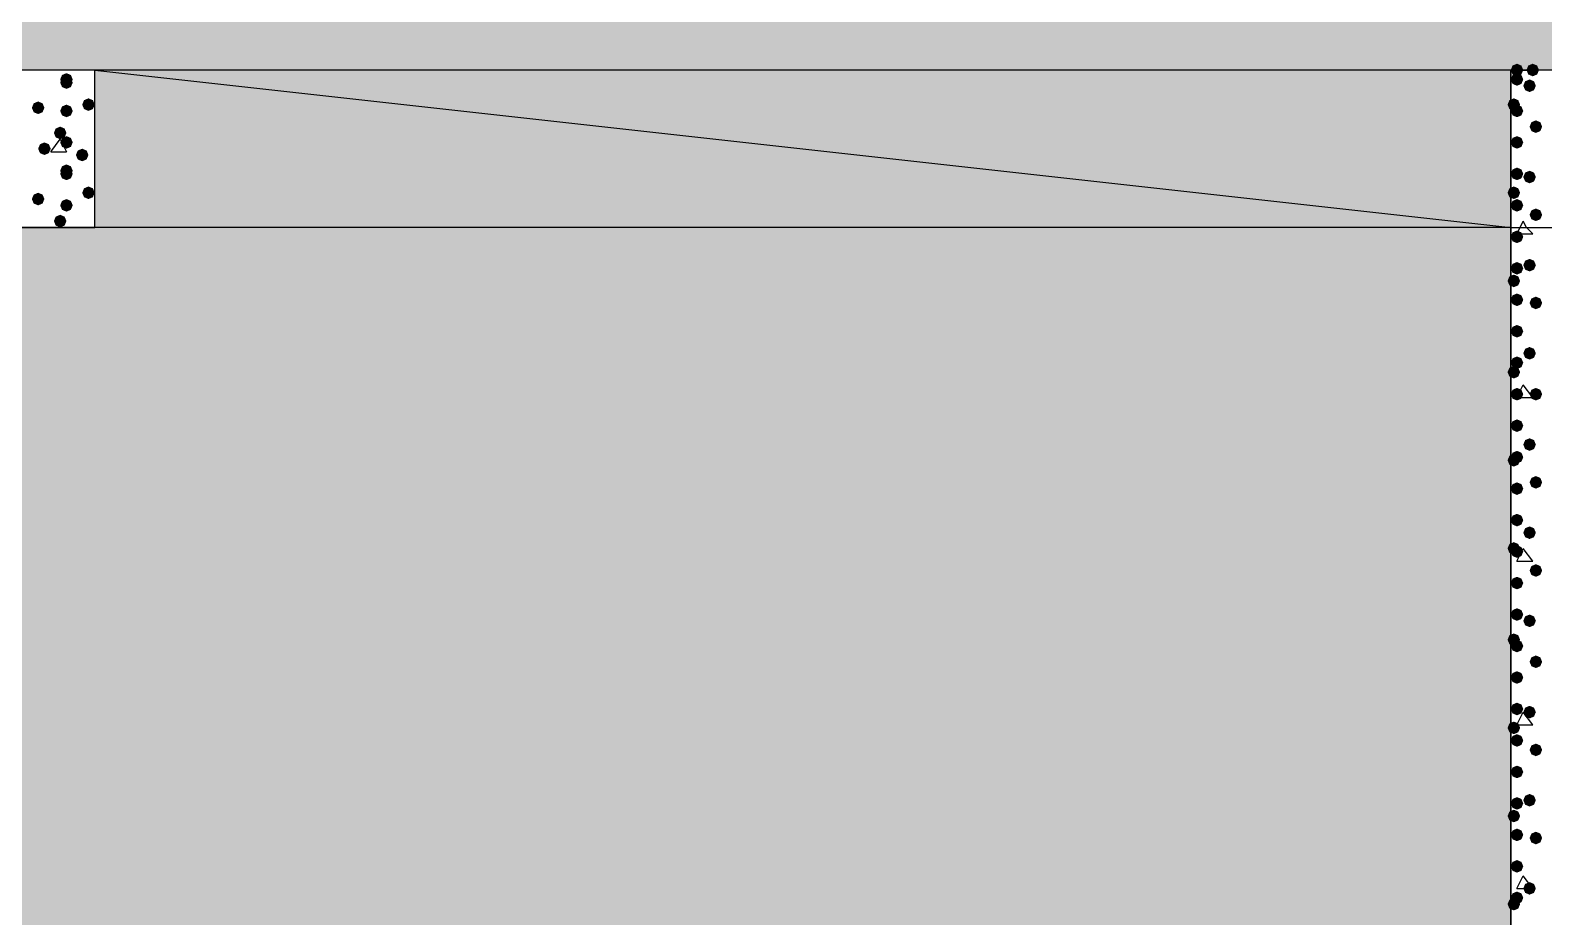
# Model space of a CAD drawing. Header units: millimetres. Extents: x 0 to 420, y 0 to 297.
# Drawn here: x 174.98 to 195.35, y 193.59 to 205.51 of the extents above; entities that cross this region are included whole.
import ezdxf

# ---------------------------------------------------------------- set-up
doc = ezdxf.new("R2010")
doc.units = ezdxf.units.MM
doc.layers.get('0').update_dxf_attribs({"linetype": 'CONTINUOUS'})

msp = doc.modelspace()

# ---------------------------------------------------------------- hatches: boundary and pattern name
at = {"true_color": 0x000008}
h = msp.add_hatch(color=0, dxfattribs=at)
h.paths.add_polyline_path([(379.603, 224.070333), (33.528, 224.070333), (379.603, 204.978)], flags=0)
h.paths.add_polyline_path([(33.528, 224.070333), (379.603, 204.978), (33.528, 204.978)], flags=0)
at = {"true_color": 0x000007}
for points in [[(195.072, 204.978), (195.047129, 204.918204), (194.987333, 204.893333), (194.927538, 204.918204), (194.902667, 204.978), (194.927537, 205.037796), (194.987333, 205.062667), (195.047129, 205.037796)], [(195.283667, 204.978), (195.258796, 204.918204), (195.199, 204.893333), (195.139204, 204.918204), (195.114333, 204.978), (195.139204, 205.037796), (195.199, 205.062667), (195.258796, 205.037796)], [(175.556333, 204.851), (175.531462, 204.791204), (175.471667, 204.766333), (175.411871, 204.791204), (175.387, 204.851), (175.411871, 204.910796), (175.471667, 204.935667), (175.531462, 204.910796)], [(175.556333, 204.808667), (175.531462, 204.748871), (175.471667, 204.724), (175.411871, 204.748871), (175.387, 204.808667), (175.411871, 204.868462), (175.471667, 204.893333), (175.531462, 204.868463)], [(195.072, 204.851), (195.047129, 204.791204), (194.987333, 204.766333), (194.927538, 204.791204), (194.902667, 204.851), (194.927537, 204.910796), (194.987333, 204.935667), (195.047129, 204.910796)], [(195.241333, 204.766333), (195.216462, 204.706537), (195.156667, 204.681667), (195.096871, 204.706537), (195.072, 204.766333), (195.096871, 204.826129), (195.156667, 204.851), (195.216462, 204.826129)], [(175.175333, 204.47), (175.150462, 204.410204), (175.090667, 204.385333), (175.030871, 204.410204), (175.006, 204.47), (175.030871, 204.529796), (175.090667, 204.554667), (175.150462, 204.529796)], [(175.556333, 204.427667), (175.531462, 204.367871), (175.471667, 204.343), (175.411871, 204.367871), (175.387, 204.427667), (175.411871, 204.487462), (175.471667, 204.512333), (175.531462, 204.487463)], [(175.852667, 204.512333), (175.827796, 204.452537), (175.768, 204.427667), (175.708204, 204.452537), (175.683333, 204.512333), (175.708204, 204.572129), (175.768, 204.597), (175.827796, 204.572129)], [(195.029667, 204.512333), (195.004796, 204.452537), (194.945, 204.427667), (194.885204, 204.452537), (194.860333, 204.512333), (194.885204, 204.572129), (194.945, 204.597), (195.004796, 204.572129)], [(195.072, 204.427667), (195.047129, 204.367871), (194.987333, 204.343), (194.927538, 204.367871), (194.902667, 204.427667), (194.927537, 204.487462), (194.987333, 204.512333), (195.047129, 204.487463)], [(195.326, 204.216), (195.301129, 204.156204), (195.241333, 204.131333), (195.181538, 204.156204), (195.156667, 204.216), (195.181537, 204.275796), (195.241333, 204.300667), (195.301129, 204.275796)], [(175.471667, 204.131333), (175.446796, 204.071537), (175.387, 204.046667), (175.327204, 204.071537), (175.302333, 204.131333), (175.327204, 204.191129), (175.387, 204.216), (175.446796, 204.191129)], [(175.556333, 204.004333), (175.531462, 203.944537), (175.471667, 203.919667), (175.411871, 203.944537), (175.387, 204.004333), (175.411871, 204.064129), (175.471667, 204.089), (175.531462, 204.064129)], [(195.072, 204.004333), (195.047129, 203.944537), (194.987333, 203.919667), (194.927538, 203.944537), (194.902667, 204.004333), (194.927537, 204.064129), (194.987333, 204.089), (195.047129, 204.064129)], [(175.26, 203.919667), (175.235129, 203.859871), (175.175333, 203.835), (175.115538, 203.859871), (175.090667, 203.919667), (175.115537, 203.979462), (175.175333, 204.004333), (175.235129, 203.979463)], [(175.768, 203.835), (175.743129, 203.775204), (175.683333, 203.750333), (175.623538, 203.775204), (175.598667, 203.835), (175.623537, 203.894796), (175.683333, 203.919667), (175.743129, 203.894796)], [(175.556333, 203.623333), (175.531462, 203.563538), (175.471667, 203.538667), (175.411871, 203.563538), (175.387, 203.623333), (175.411871, 203.683129), (175.471667, 203.708), (175.531462, 203.683129)], [(175.556333, 203.581), (175.531462, 203.521204), (175.471667, 203.496333), (175.411871, 203.521204), (175.387, 203.581), (175.411871, 203.640796), (175.471667, 203.665667), (175.531462, 203.640796)], [(195.072, 203.581), (195.047129, 203.521204), (194.987333, 203.496333), (194.927538, 203.521204), (194.902667, 203.581), (194.927537, 203.640796), (194.987333, 203.665667), (195.047129, 203.640796)], [(195.241333, 203.538667), (195.216462, 203.478871), (195.156667, 203.454), (195.096871, 203.478871), (195.072, 203.538667), (195.096871, 203.598462), (195.156667, 203.623333), (195.216462, 203.598463)], [(175.175333, 203.242333), (175.150462, 203.182537), (175.090667, 203.157667), (175.030871, 203.182537), (175.006, 203.242333), (175.030871, 203.302129), (175.090667, 203.327), (175.150462, 203.302129)], [(175.556333, 203.157667), (175.531462, 203.097871), (175.471667, 203.073), (175.411871, 203.097871), (175.387, 203.157667), (175.411871, 203.217462), (175.471667, 203.242333), (175.531462, 203.217463)], [(175.852667, 203.327), (175.827796, 203.267204), (175.768, 203.242333), (175.708204, 203.267204), (175.683333, 203.327), (175.708204, 203.386796), (175.768, 203.411667), (175.827796, 203.386796)], [(195.029667, 203.327), (195.004796, 203.267204), (194.945, 203.242333), (194.885204, 203.267204), (194.860333, 203.327), (194.885204, 203.386796), (194.945, 203.411667), (195.004796, 203.386796)], [(195.072, 203.157667), (195.047129, 203.097871), (194.987333, 203.073), (194.927538, 203.097871), (194.902667, 203.157667), (194.927537, 203.217462), (194.987333, 203.242333), (195.047129, 203.217463)], [(175.471667, 202.946), (175.446796, 202.886204), (175.387, 202.861333), (175.327204, 202.886204), (175.302333, 202.946), (175.327204, 203.005796), (175.387, 203.030667), (175.446796, 203.005796)], [(195.326, 203.030667), (195.301129, 202.970871), (195.241333, 202.946), (195.181538, 202.970871), (195.156667, 203.030667), (195.181537, 203.090462), (195.241333, 203.115333), (195.301129, 203.090463)]]:
    msp.add_hatch(color=0, dxfattribs=at).paths.add_polyline_path(points, flags=0)
at = {"true_color": 0x000008}
h = msp.add_hatch(color=0, dxfattribs=at)
h.paths.add_polyline_path([(194.902667, 204.978), (175.852667, 204.978), (194.902667, 202.861333)], flags=0)
h.paths.add_polyline_path([(175.852667, 204.978), (194.902667, 202.861333), (175.852667, 202.861333)], flags=0)
h = msp.add_hatch(color=0, dxfattribs=at)
h.paths.add_polyline_path([(194.902667, 202.861333), (33.528, 202.861333), (194.902667, 183.811333)], flags=0)
h.paths.add_polyline_path([(33.528, 202.861333), (194.902667, 183.811333), (33.528, 183.811333)], flags=0)
for points in [[(195.072, 202.734333), (195.047129, 202.674537), (194.987333, 202.649667), (194.927538, 202.674537), (194.902667, 202.734333), (194.927537, 202.794129), (194.987333, 202.819), (195.047129, 202.794129)], [(195.241333, 202.353333), (195.216462, 202.293537), (195.156667, 202.268667), (195.096871, 202.293537), (195.072, 202.353333), (195.096871, 202.413129), (195.156667, 202.438), (195.216462, 202.413129)], [(195.029667, 202.141667), (195.004796, 202.081871), (194.945, 202.057), (194.885204, 202.081871), (194.860333, 202.141667), (194.885204, 202.201462), (194.945, 202.226333), (195.004796, 202.201463)], [(195.072, 202.311), (195.047129, 202.251204), (194.987333, 202.226333), (194.927538, 202.251204), (194.902667, 202.311), (194.927537, 202.370796), (194.987333, 202.395667), (195.047129, 202.370796)], [(195.072, 201.887667), (195.047129, 201.827871), (194.987333, 201.803), (194.927538, 201.827871), (194.902667, 201.887667), (194.927537, 201.947462), (194.987333, 201.972333), (195.047129, 201.947463)], [(195.326, 201.845333), (195.301129, 201.785537), (195.241333, 201.760667), (195.181538, 201.785537), (195.156667, 201.845333), (195.181537, 201.905129), (195.241333, 201.93), (195.301129, 201.905129)], [(195.072, 201.464333), (195.047129, 201.404538), (194.987333, 201.379667), (194.927538, 201.404538), (194.902667, 201.464333), (194.927537, 201.524129), (194.987333, 201.549), (195.047129, 201.524129)], [(195.241333, 201.168), (195.216462, 201.108204), (195.156667, 201.083333), (195.096871, 201.108204), (195.072, 201.168), (195.096871, 201.227796), (195.156667, 201.252667), (195.216462, 201.227796)], [(195.029667, 200.914), (195.004796, 200.854204), (194.945, 200.829333), (194.885204, 200.854204), (194.860333, 200.914), (194.885204, 200.973796), (194.945, 200.998667), (195.004796, 200.973796)], [(195.072, 201.041), (195.047129, 200.981204), (194.987333, 200.956333), (194.927538, 200.981204), (194.902667, 201.041), (194.927537, 201.100796), (194.987333, 201.125667), (195.047129, 201.100796)], [(195.072, 200.617667), (195.047129, 200.557871), (194.987333, 200.533), (194.927538, 200.557871), (194.902667, 200.617667), (194.927537, 200.677462), (194.987333, 200.702333), (195.047129, 200.677463)], [(195.326, 200.617667), (195.301129, 200.557871), (195.241333, 200.533), (195.181538, 200.557871), (195.156667, 200.617667), (195.181537, 200.677462), (195.241333, 200.702333), (195.301129, 200.677463)], [(195.072, 200.194333), (195.047129, 200.134537), (194.987333, 200.109667), (194.927538, 200.134537), (194.902667, 200.194333), (194.927537, 200.254129), (194.987333, 200.279), (195.047129, 200.254129)], [(195.241333, 199.940333), (195.216462, 199.880537), (195.156667, 199.855667), (195.096871, 199.880537), (195.072, 199.940333), (195.096871, 200.000129), (195.156667, 200.025), (195.216462, 200.000129)], [(195.029667, 199.728667), (195.004796, 199.668871), (194.945, 199.644), (194.885204, 199.668871), (194.860333, 199.728667), (194.885204, 199.788462), (194.945, 199.813333), (195.004796, 199.788463)], [(195.072, 199.771), (195.047129, 199.711204), (194.987333, 199.686333), (194.927538, 199.711204), (194.902667, 199.771), (194.927537, 199.830796), (194.987333, 199.855667), (195.047129, 199.830796)], [(195.072, 199.347667), (195.047129, 199.287871), (194.987333, 199.263), (194.927538, 199.287871), (194.902667, 199.347667), (194.927537, 199.407462), (194.987333, 199.432333), (195.047129, 199.407463)], [(195.326, 199.432333), (195.301129, 199.372537), (195.241333, 199.347667), (195.181538, 199.372537), (195.156667, 199.432333), (195.181537, 199.492129), (195.241333, 199.517), (195.301129, 199.492129)], [(195.072, 198.924333), (195.047129, 198.864537), (194.987333, 198.839667), (194.927538, 198.864537), (194.902667, 198.924333), (194.927537, 198.984129), (194.987333, 199.009), (195.047129, 198.984129)], [(195.241333, 198.755), (195.216462, 198.695204), (195.156667, 198.670333), (195.096871, 198.695204), (195.072, 198.755), (195.096871, 198.814796), (195.156667, 198.839667), (195.216462, 198.814796)], [(195.029667, 198.543333), (195.004796, 198.483537), (194.945, 198.458667), (194.885204, 198.483537), (194.860333, 198.543333), (194.885204, 198.603129), (194.945, 198.628), (195.004796, 198.603129)], [(195.072, 198.501), (195.047129, 198.441204), (194.987333, 198.416333), (194.927538, 198.441204), (194.902667, 198.501), (194.927537, 198.560796), (194.987333, 198.585667), (195.047129, 198.560796)], [(195.326, 198.247), (195.301129, 198.187204), (195.241333, 198.162333), (195.181538, 198.187204), (195.156667, 198.247), (195.181537, 198.306796), (195.241333, 198.331667), (195.301129, 198.306796)], [(195.072, 198.077667), (195.047129, 198.017871), (194.987333, 197.993), (194.927538, 198.017871), (194.902667, 198.077667), (194.927537, 198.137462), (194.987333, 198.162333), (195.047129, 198.137463)], [(195.072, 197.654333), (195.047129, 197.594538), (194.987333, 197.569667), (194.927538, 197.594538), (194.902667, 197.654333), (194.927537, 197.714129), (194.987333, 197.739), (195.047129, 197.714129)], [(195.241333, 197.569667), (195.216462, 197.509871), (195.156667, 197.485), (195.096871, 197.509871), (195.072, 197.569667), (195.096871, 197.629462), (195.156667, 197.654333), (195.216462, 197.629463)], [(195.029667, 197.315667), (195.004796, 197.255871), (194.945, 197.231), (194.885204, 197.255871), (194.860333, 197.315667), (194.885204, 197.375462), (194.945, 197.400333), (195.004796, 197.375463)], [(195.072, 197.231), (195.047129, 197.171204), (194.987333, 197.146333), (194.927538, 197.171204), (194.902667, 197.231), (194.927537, 197.290796), (194.987333, 197.315667), (195.047129, 197.290796)], [(195.326, 197.019333), (195.301129, 196.959537), (195.241333, 196.934667), (195.181538, 196.959537), (195.156667, 197.019333), (195.181537, 197.079129), (195.241333, 197.104), (195.301129, 197.079129)], [(195.072, 196.807667), (195.047129, 196.747871), (194.987333, 196.723), (194.927538, 196.747871), (194.902667, 196.807667), (194.927537, 196.867462), (194.987333, 196.892333), (195.047129, 196.867463)], [(195.072, 196.384333), (195.047129, 196.324537), (194.987333, 196.299667), (194.927538, 196.324537), (194.902667, 196.384333), (194.927537, 196.444129), (194.987333, 196.469), (195.047129, 196.444129)], [(195.241333, 196.342), (195.216462, 196.282204), (195.156667, 196.257333), (195.096871, 196.282204), (195.072, 196.342), (195.096871, 196.401796), (195.156667, 196.426667), (195.216462, 196.401796)], [(195.029667, 196.130333), (195.004796, 196.070537), (194.945, 196.045667), (194.885204, 196.070537), (194.860333, 196.130333), (194.885204, 196.190129), (194.945, 196.215), (195.004796, 196.190129)], [(195.072, 195.961), (195.047129, 195.901204), (194.987333, 195.876333), (194.927538, 195.901204), (194.902667, 195.961), (194.927537, 196.020796), (194.987333, 196.045667), (195.047129, 196.020796)], [(195.326, 195.834), (195.301129, 195.774204), (195.241333, 195.749333), (195.181538, 195.774204), (195.156667, 195.834), (195.181537, 195.893796), (195.241333, 195.918667), (195.301129, 195.893796)], [(195.072, 195.537667), (195.047129, 195.477871), (194.987333, 195.453), (194.927538, 195.477871), (194.902667, 195.537667), (194.927537, 195.597462), (194.987333, 195.622333), (195.047129, 195.597463)], [(195.072, 195.114333), (195.047129, 195.054537), (194.987333, 195.029667), (194.927538, 195.054537), (194.902667, 195.114333), (194.927537, 195.174129), (194.987333, 195.199), (195.047129, 195.174129)], [(195.241333, 195.156667), (195.216462, 195.096871), (195.156667, 195.072), (195.096871, 195.096871), (195.072, 195.156667), (195.096871, 195.216462), (195.156667, 195.241333), (195.216462, 195.216463)], [(195.029667, 194.945), (195.004796, 194.885204), (194.945, 194.860333), (194.885204, 194.885204), (194.860333, 194.945), (194.885204, 195.004796), (194.945, 195.029667), (195.004796, 195.004796)], [(195.072, 194.691), (195.047129, 194.631204), (194.987333, 194.606333), (194.927538, 194.631204), (194.902667, 194.691), (194.927537, 194.750796), (194.987333, 194.775667), (195.047129, 194.750796)], [(195.326, 194.648667), (195.301129, 194.588871), (195.241333, 194.564), (195.181538, 194.588871), (195.156667, 194.648667), (195.181537, 194.708462), (195.241333, 194.733333), (195.301129, 194.708463)], [(195.072, 194.267667), (195.047129, 194.207871), (194.987333, 194.183), (194.927538, 194.207871), (194.902667, 194.267667), (194.927537, 194.327462), (194.987333, 194.352333), (195.047129, 194.327463)], [(195.241333, 193.971333), (195.216462, 193.911537), (195.156667, 193.886667), (195.096871, 193.911537), (195.072, 193.971333), (195.096871, 194.031129), (195.156667, 194.056), (195.216462, 194.031129)], [(195.072, 193.844333), (195.047129, 193.784538), (194.987333, 193.759667), (194.927538, 193.784538), (194.902667, 193.844333), (194.927537, 193.904129), (194.987333, 193.929), (195.047129, 193.904129)], [(195.029667, 193.759667), (195.004796, 193.699871), (194.945, 193.675), (194.885204, 193.699871), (194.860333, 193.759667), (194.885204, 193.819462), (194.945, 193.844333), (195.004796, 193.819463)]]:
    msp.add_hatch(color=0, dxfattribs=at).paths.add_polyline_path(points, flags=0)

# ---------------------------------------------------------------- linework, layer by layer
at = {"color": 0, "true_color": 0x000008}
for points in [[(33.528, 224.070333), (379.603, 204.978), (33.528, 204.978)], [(194.902667, 204.978), (175.852667, 204.978), (194.902667, 202.861333)], [(175.852667, 204.978), (194.902667, 202.861333), (175.852667, 202.861333)], [(194.902667, 202.861333), (33.528, 202.861333), (194.902667, 183.811333)]]:
    msp.add_lwpolyline(points, close=True, dxfattribs=at)
at = {"color": 0, "true_color": 0x000007}
for points in [[(32.469667, 183.811333), (32.469667, 160.485667), (380.661333, 160.485667), (380.661333, 183.811333), (218.228333, 183.811333), (218.228333, 204.978), (194.902667, 204.978), (194.902667, 183.811333)], [(32.469667, 183.811333), (32.469667, 160.485667), (380.661333, 160.485667), (380.661333, 183.811333), (218.228333, 183.811333), (218.228333, 204.978), (194.902667, 204.978), (194.902667, 183.811333)], [(173.736, 204.978), (173.736, 202.861333), (175.852667, 202.861333), (175.852667, 204.978)], [(194.902667, 204.978), (194.902667, 202.861333), (197.019333, 202.861333), (197.019333, 204.978)]]:
    msp.add_lwpolyline(points, close=True, dxfattribs=at)
for points in [[(194.987333, 204.978), (195.199, 204.978)], [(175.26, 203.877333), (175.387, 204.046667), (175.471667, 203.877333)], [(175.26, 203.877333), (175.471667, 203.877333)], [(194.902667, 202.861333), (194.902667, 183.811333)], [(195.029667, 202.861333), (195.072, 202.946)], [(195.114333, 202.861333), (195.072, 202.946)]]:
    msp.add_lwpolyline(points, dxfattribs=at)
at = {"color": 0, "true_color": 0x000008}
for points in [[(194.987333, 202.776667), (195.029667, 202.861333)], [(195.199, 202.776667), (195.114333, 202.861333)], [(194.987333, 202.776667), (195.199, 202.776667)], [(194.987333, 200.575333), (195.072, 200.744667)], [(194.987333, 200.575333), (195.199, 200.575333)], [(195.199, 200.575333), (195.072, 200.744667)], [(194.987333, 198.374), (195.072, 198.543333)], [(195.199, 198.374), (195.072, 198.543333)], [(194.987333, 198.374), (195.199, 198.374)], [(194.987333, 196.172667), (195.072, 196.342)], [(195.199, 196.172667), (195.072, 196.342)], [(194.987333, 196.172667), (195.199, 196.172667)], [(194.987333, 193.971333), (195.072, 194.140667)], [(195.199, 193.971333), (195.072, 194.140667)], [(194.987333, 193.971333), (195.199, 193.971333)]]:
    msp.add_lwpolyline(points, dxfattribs=at)

doc.saveas('drawing.dxf')
